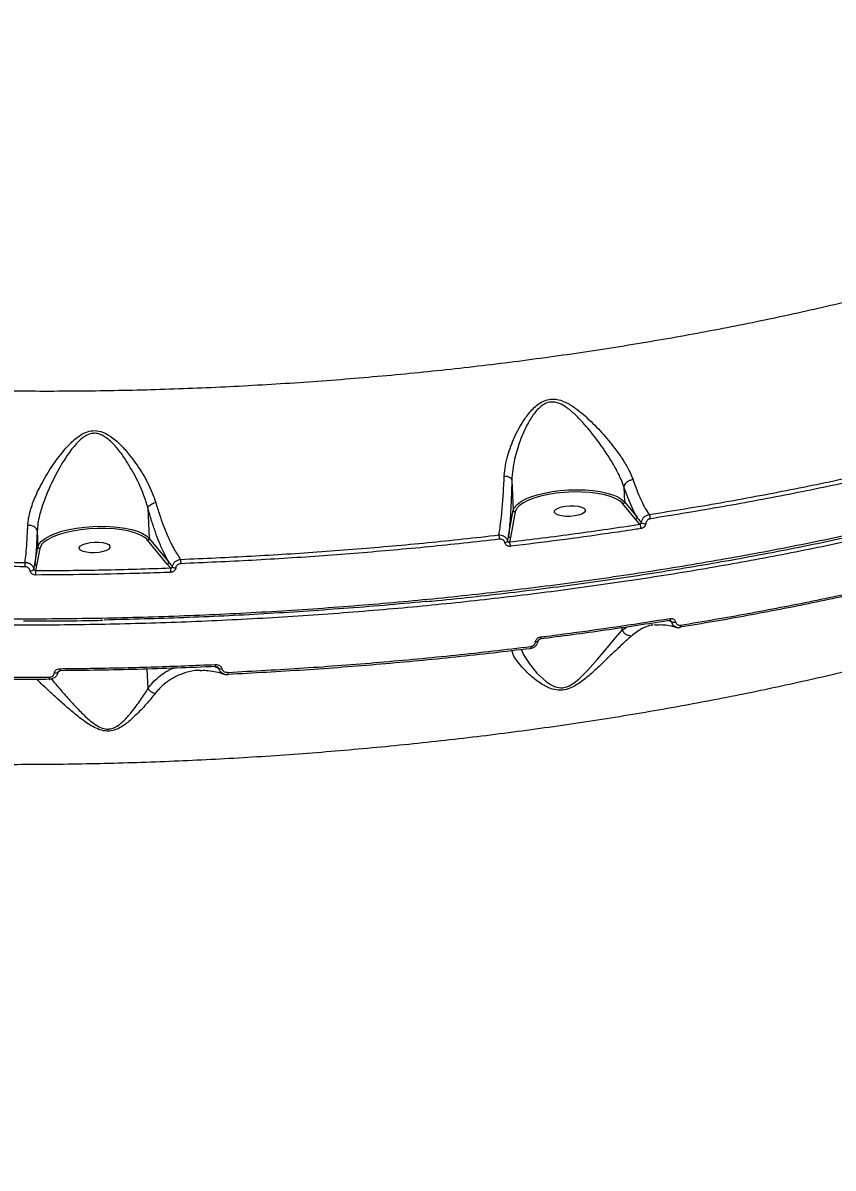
# Model space of a CAD drawing. Header units: millimetres. Extents: x -7245 to 6306, y -6696 to 5973.
# Drawn here: x 2476.9 to 2712.3, y -2099.7 to -1767.3 of the extents above; entities that cross this region are included whole.
import ezdxf

# ---------------------------------------------------------------- set-up
doc = ezdxf.new("R2010")
doc.units = ezdxf.units.MM
for name, color, linetype in [('DIKOM_ОБЪЕКТ', 7, 'Continuous'), ('DIKOM_РАЗМЕР_ЗОНА', 7, 'Continuous'), ('DIKOM_РАЗМЕР_ОБЪЕКТА', 7, 'Continuous')]:
    doc.layers.add(name, color=color, linetype=linetype)
doc.styles.add('style1', font='arial.ttf', dxfattribs={"width": 0.8})
doc.dimstyles.new('1-50', dxfattribs={"dimtxt": 300, "dimasz": 200, "dimexe": 100, "dimexo": 0, "dimgap": 100, "dimtad": 1, "dimtxsty": 'style1', "dimcen": 200, "dimclrd": 7, "dimclre": 7, "dimclrt": 7, "dimadec": 1, "dimazin": 2, "dimtfac": 1, "dimtmove": 0, "dimatfit": 2, "dimfxl": 0, "dimlwd": 25, "dimlwe": 18, "dimarcsym": 0})

# ---------------------------------------------------------------- blocks, each defined once
blk = doc.blocks.new('*D10')
at = {"layer": 'Defpoints', "color": 0, "transparency": 16777216}
for p in [(-4365.71, 2792.53), (4306.16, 475.6), (4306.16, -5965.27)]:
    blk.add_point(p, dxfattribs=at)
at = {"layer": 'DIKOM_РАЗМЕР_ОБЪЕКТА', "color": 7, "lineweight": 18, "transparency": 16777216}
for p, q in [((-4365.71, 2792.53), (-4365.71, -6065.27)), ((4306.16, 475.6), (4306.16, -6065.27))]:
    blk.add_line(p, q, dxfattribs=at)
at = {"layer": 'DIKOM_РАЗМЕР_ОБЪЕКТА', "color": 7, "lineweight": 25, "transparency": 16777216}
blk.add_line((-4165.71, -5965.27), (4106.16, -5965.27), dxfattribs=at)
at = {"layer": 'DIKOM_РАЗМЕР_ОБЪЕКТА', "color": 7, "transparency": 16777216}
for points in [[(-4165.71, -5931.93), (-4165.71, -5998.6), (-4365.71, -5965.27)], [(4106.16, -5931.93), (4106.16, -5998.6), (4306.16, -5965.27)]]:
    blk.add_solid(points, dxfattribs=at)
at = {"layer": 'DIKOM_РАЗМЕР_ОБЪЕКТА', "color": 7, "transparency": 16777216, "insert": (-85.78, -5712.1), "char_height": 300, "attachment_point": 5, "style": 'style1'}
blk.add_mtext('8650', dxfattribs=at)
blk = doc.blocks.new('*D12')
at = {"layer": 'Defpoints', "color": 0, "transparency": 16777216}
for p in [(-5865.71, 123.34), (6306.18, -91.92), (6306.18, -6596.14)]:
    blk.add_point(p, dxfattribs=at)
at = {"layer": 'DIKOM_РАЗМЕР_ЗОНА', "color": 7, "lineweight": 18, "transparency": 16777216}
for p, q in [((-5865.71, 123.34), (-5865.71, -6696.14)), ((6306.18, -91.92), (6306.18, -6696.14))]:
    blk.add_line(p, q, dxfattribs=at)
at = {"layer": 'DIKOM_РАЗМЕР_ЗОНА', "color": 7, "lineweight": 25, "transparency": 16777216}
blk.add_line((-5665.71, -6596.14), (6106.18, -6596.14), dxfattribs=at)
at = {"layer": 'DIKOM_РАЗМЕР_ЗОНА', "color": 7, "transparency": 16777216}
for points in [[(-5665.71, -6562.81), (-5665.71, -6629.48), (-5865.71, -6596.14)], [(6106.18, -6562.81), (6106.18, -6629.48), (6306.18, -6596.14)]]:
    blk.add_solid(points, dxfattribs=at)
at = {"layer": 'DIKOM_РАЗМЕР_ЗОНА', "color": 7, "transparency": 16777216, "insert": (-71.19, -6342.97), "char_height": 300, "attachment_point": 5, "style": 'style1'}
blk.add_mtext('12150', dxfattribs=at)

msp = doc.modelspace()

# ---------------------------------------------------------------- linework, layer by layer
at = {"layer": 'DIKOM_ОБЪЕКТ', "color": 7, "linetype": 'Continuous', "lineweight": 15}
for p, q in [((2618.935, -1899.995), (2619.347, -1908.748)), ((2651.45, -1901.91), (2651.658, -1906.331)), ((2513.171, -1908.043), (2513.588, -1916.904)), ((2651.198, -1906.865), (2650.943, -1906.591)), ((2654.851, -1911.333), (2651.198, -1906.865)), ((2651.658, -1906.331), (2655.311, -1910.799)), ((2617.989, -1916.213), (2619.347, -1908.748)), ((2619.868, -1909.209), (2618.51, -1916.672)), ((2656.107, -1912.822), (2654.851, -1911.333)), ((2481.044, -1914.691), (2481.265, -1919.379)), ((2513.129, -1917.438), (2512.88, -1917.17)), ((2518.82, -1924.399), (2513.129, -1917.438)), ((2513.588, -1916.904), (2519.279, -1923.865)), ((2480.357, -1924.37), (2481.265, -1919.379)), ((2481.785, -1919.84), (2480.878, -1924.83)), ((2480.076, -1925.858), (2480.357, -1924.37)), ((2480.878, -1924.83), (2480.583, -1926.275)), ((2519.754, -1925.51), (2518.82, -1924.399)), ((2651.019, -1943.534), (2650.987, -1942.854)), ((2651.019, -1943.534), (2652.239, -1942.664)), ((2660.696, -1941.996), (2660.378, -1942.03)), ((2667.805, -1942.764), (2667.79, -1942.765)), ((2513.248, -1960.453), (2512.984, -1954.843))]:
    msp.add_line(p, q, dxfattribs=at)
at = {"layer": 'DIKOM_ОБЪЕКТ', "color": 7, "linetype": 'Continuous', "lineweight": 15, "flags": 128}
for points in [[(2619.347, -1908.748), (2619.715, -1907.91), (2620.428, -1907.084), (2621.472, -1906.289), (2622.825, -1905.543), (2624.456, -1904.86), (2626.331, -1904.256), (2628.409, -1903.743), (2630.646, -1903.333), (2632.994, -1903.035), (2635.402, -1902.855), (2637.818, -1902.796), (2640.19, -1902.861), (2642.467, -1903.048), (2644.6, -1903.352), (2646.543, -1903.768), (2648.254, -1904.286), (2649.697, -1904.894), (2650.84, -1905.581), (2651.658, -1906.331)], [(2650.943, -1906.591), (2650.351, -1906.099), (2649.154, -1905.403), (2647.638, -1904.792), (2645.837, -1904.282), (2643.796, -1903.885), (2641.563, -1903.609), (2639.192, -1903.463), (2636.739, -1903.449), (2634.265, -1903.568), (2631.826, -1903.817), (2629.484, -1904.189), (2627.293, -1904.677), (2625.305, -1905.268), (2623.57, -1905.948), (2622.128, -1906.7), (2621.014, -1907.508), (2620.385, -1908.17)], [(2620.385, -1908.17), (2620.254, -1908.351), (2619.868, -1909.209)], [(2639.903, -1909.447), (2639.217, -1909.848), (2638.256, -1910.178), (2637.095, -1910.412), (2635.829, -1910.53), (2634.562, -1910.523), (2633.395, -1910.391), (2632.422, -1910.144), (2631.724, -1909.804), (2631.356, -1909.398), (2631.348, -1908.958), (2631.701, -1908.519), (2632.386, -1908.118), (2633.348, -1907.788), (2634.508, -1907.554), (2635.774, -1907.437), (2637.041, -1907.444), (2638.209, -1907.576), (2639.181, -1907.822), (2639.879, -1908.162), (2640.247, -1908.569), (2640.255, -1909.009), (2639.903, -1909.447)], [(2481.265, -1919.379), (2481.61, -1918.537), (2482.305, -1917.708), (2483.333, -1916.907), (2484.674, -1916.155), (2486.297, -1915.465), (2488.168, -1914.855), (2490.245, -1914.336), (2492.485, -1913.921), (2494.838, -1913.617), (2497.253, -1913.432), (2499.678, -1913.37), (2502.061, -1913.431), (2504.349, -1913.616), (2506.493, -1913.919), (2508.446, -1914.334), (2510.167, -1914.853), (2511.617, -1915.463), (2512.766, -1916.152), (2513.588, -1916.904)], [(2512.88, -1917.17), (2512.277, -1916.67), (2511.074, -1915.971), (2509.549, -1915.359), (2507.738, -1914.848), (2505.686, -1914.452), (2503.441, -1914.178), (2501.059, -1914.035), (2498.596, -1914.024), (2496.112, -1914.148), (2493.667, -1914.402), (2491.321, -1914.78), (2489.129, -1915.274), (2487.146, -1915.872), (2485.418, -1916.558), (2483.987, -1917.318), (2482.889, -1918.131), (2482.323, -1918.733)], [(2501.833, -1920.021), (2501.148, -1920.421), (2500.186, -1920.752), (2499.025, -1920.985), (2497.76, -1921.104), (2496.492, -1921.096), (2495.325, -1920.964), (2494.353, -1920.718), (2493.654, -1920.378), (2493.286, -1919.971), (2493.278, -1919.531), (2493.631, -1919.092), (2494.316, -1918.692), (2495.278, -1918.361), (2496.439, -1918.128), (2497.704, -1918.009), (2498.972, -1918.017), (2500.139, -1918.149), (2501.111, -1918.395), (2501.81, -1918.735), (2502.178, -1919.142), (2502.185, -1919.583), (2501.833, -1920.021)], [(2482.323, -1918.733), (2482.149, -1918.978), (2481.785, -1919.84)], [(2664.799, -1940.829), (2664.749, -1940.823), (2664.687, -1940.78)], [(2664.969, -1940.159), (2664.971, -1940.335), (2664.96, -1940.492), (2664.938, -1940.624), (2664.904, -1940.727), (2664.86, -1940.796), (2664.808, -1940.828), (2664.799, -1940.829)], [(2621.699, -1949.226), (2622.35, -1950.698), (2624.033, -1953.307), (2626.191, -1955.995), (2628.995, -1958.578), (2630.191, -1959.376), (2631.559, -1959.996), (2633.139, -1960.278), (2633.656, -1960.261), (2635.187, -1959.89), (2635.537, -1959.741), (2637.083, -1958.83), (2638.465, -1957.713), (2640.93, -1955.258), (2643.95, -1951.835), (2646.683, -1948.586), (2648.993, -1945.873), (2651.019, -1943.545), (2651.021, -1943.543), (2651.021, -1943.543)], [(2667.976, -1942.095), (2667.978, -1942.264), (2667.968, -1942.417), (2667.947, -1942.547), (2667.915, -1942.649), (2667.873, -1942.721), (2667.823, -1942.759), (2667.805, -1942.764)], [(2625.823, -1946.922), (2626.012, -1946.919), (2626.184, -1946.902), (2626.332, -1946.872), (2626.45, -1946.832), (2626.533, -1946.781), (2626.578, -1946.724), (2626.585, -1946.693)], [(2627.214, -1945.539), (2627.218, -1945.715), (2627.213, -1945.871), (2627.199, -1946.002), (2627.176, -1946.103), (2627.146, -1946.17), (2627.109, -1946.201), (2627.102, -1946.202)], [(2624.425, -1948.311), (2624.429, -1948.48), (2624.425, -1948.631), (2624.413, -1948.76), (2624.393, -1948.861), (2624.366, -1948.931), (2624.333, -1948.968), (2624.296, -1948.969), (2624.254, -1948.936)], [(2484.463, -1957.217), (2484.473, -1957.386), (2484.486, -1957.536), (2484.502, -1957.664), (2484.521, -1957.763), (2484.541, -1957.832), (2484.562, -1957.867), (2484.583, -1957.867), (2484.604, -1957.833)], [(2486.047, -1955.962), (2486.288, -1955.985), (2486.521, -1955.986), (2486.732, -1955.965), (2486.908, -1955.924), (2487.04, -1955.864), (2487.119, -1955.79), (2487.141, -1955.732)], [(2487.687, -1955.397), (2487.703, -1955.385), (2487.722, -1955.335)], [(2536.482, -1956.457), (2536.481, -1956.453), (2536.479, -1956.418)]]:
    msp.add_lwpolyline(points, dxfattribs=at)
at = {"layer": 'DIKOM_ОБЪЕКТ', "color": 7, "linetype": 'Continuous', "lineweight": 15}
for centre, radius, start, end in [((2651.129, -1906.34), 0.529, 277.53345, 1.01377), ((2654.782, -1910.808), 0.53, 277.57463, 1.00845), ((2656.784, -1911.235), 2.385, 0.19147, 31.1224), ((2654.127, -1914.055), 2.332, 359.71326, 31.90615), ((2657.662, -1910.545), 2.111, 237.98571, 274.07609), ((2513.059, -1916.913), 0.53, 277.57339, 0.95913), ((2611.865, -1917.216), 3.531, 0.85046, 21.43178), ((2616.833, -1917.149), 1.041, 275.88883, 326.98328), ((2618.487, -1916.173), 0.5, 184.66334, 272.56661), ((2615.259, -1919.24), 3.252, 0.38302, 23.15703), ((2481.765, -1919.338), 0.502, 184.68922, 272.33767), ((2482.585, -1924.781), 5.155, 169.95955, 183.9795), ((2480.856, -1924.329), 0.501, 184.71752, 272.45338), ((2518.75, -1923.874), 0.529, 277.51913, 1.02809), ((2549.122, -1922.903), 26.419, 180.21853, 182.93957), ((2478.977, -1924.879), 1.472, 270.20408, 318.31734), ((2485.607, -1927.177), 5.104, 169.8175, 184.24264), ((2538.997, -1925.741), 19.244, 179.31227, 183.1157), ((2521.283, -1923.984), 1.528, 231.37604, 269.66831), ((2665.854, -1939.313), 1.93, 255.21962, 289.19023), ((2488.577, -1954.919), 1.011, 170.00044, 208.23227), ((2553.629, -1952.772), 20.857, 182.09375, 183.89346), ((2534.268, -1952.892), 1.848, 256.8354, 282.36152), ((2502.683, -1957.621), 33.819, 1.9724, 3.08106)]:
    msp.add_arc(centre, radius, start, end, dxfattribs=at)
for points, knots in [([(2946.049, -1790.099), (2945.659, -1791.685), (2944.602, -1795.989), (2941.785, -1803.029), (2937.263, -1811.192), (2931.431, -1819.323), (2924.341, -1827.383), (2916.019, -1835.334), (2906.48, -1843.15), (2895.716, -1850.816), (2883.769, -1858.321), (2870.687, -1865.645), (2856.532, -1872.751), (2841.369, -1879.609), (2825.235, -1886.193), (2808.14, -1892.489), (2790.129, -1898.488), (2771.268, -1904.178), (2751.644, -1909.532), (2731.35, -1914.523), (2710.697, -1919.077), (2689.739, -1923.195), (2668.539, -1926.894), (2646.898, -1930.22), (2624.912, -1933.157), (2602.674, -1935.694), (2579.962, -1937.845), (2556.796, -1939.583), (2533.214, -1940.891), (2509.579, -1941.748), (2486, -1942.15), (2462.588, -1942.097), (2439.418, -1941.583), (2416.532, -1940.601), (2393.964, -1939.159), (2371.782, -1937.269), (2350.084, -1934.94), (2328.987, -1932.174), (2309.827, -1929.213), (2297.987, -1927.027), (2292.702, -1926.051)], [0, 0, 0, 0, 0.0156521, 0.0424895, 0.0694112, 0.0963764, 0.1233414, 0.1502634, 0.1771009, 0.2039383, 0.2308598, 0.2578252, 0.2847899, 0.3117121, 0.3385492, 0.3653866, 0.3923086, 0.4192738, 0.4462386, 0.4731606, 0.499998, 0.5258463, 0.5517701, 0.5777323, 0.6036945, 0.6296183, 0.6554665, 0.6823039, 0.7092259, 0.736191, 0.7631561, 0.790078, 0.8169155, 0.843753, 0.8706749, 0.8976399, 0.9246052, 0.9515272, 0.9783645, 1, 1, 1, 1]), ([(2252.526, -1843.833), (2257.032, -1845.213), (2266.05, -1847.975), (2280.37, -1851.781), (2295.222, -1855.329), (2310.84, -1858.631), (2327.205, -1861.67), (2344.307, -1864.425), (2361.874, -1866.85), (2380.456, -1869.008), (2400.082, -1870.846), (2420.749, -1872.322), (2441.773, -1873.375), (2463.055, -1874.006), (2484.496, -1874.207), (2506.005, -1873.979), (2527.548, -1873.312), (2549.088, -1872.22), (2570.581, -1870.71), (2591.927, -1868.788), (2613.026, -1866.466), (2633.792, -1863.747), (2654.185, -1860.631), (2674.179, -1857.132), (2693.73, -1853.261), (2712.749, -1849.039), (2731.146, -1844.484), (2749.186, -1839.516), (2766.774, -1834.125), (2783.827, -1828.31), (2799.99, -1822.186), (2815.167, -1815.763), (2829.412, -1809.086), (2837.987, -1804.437), (2842.273, -1802.114)], [0, 0, 0, 0, 0.0277667, 0.0555663, 0.0833659, 0.1111324, 0.1400376, 0.1689801, 0.1979227, 0.2268278, 0.2586375, 0.2905482, 0.3225101, 0.3544718, 0.3863819, 0.4181914, 0.4498955, 0.4817002, 0.5135556, 0.5454111, 0.5772153, 0.6089193, 0.6405477, 0.672276, 0.7040555, 0.7358348, 0.7675629, 0.7991911, 0.8325943, 0.8660265, 0.8994296, 0.9329434, 0.9664866, 1, 1, 1, 1]), ([(2187.884, -1893.634), (2190.605, -1894.787), (2197.936, -1897.893), (2210.73, -1902.696), (2226.46, -1907.944), (2243.288, -1912.889), (2261.183, -1917.504), (2280.113, -1921.765), (2299.659, -1925.579), (2319.739, -1928.94), (2340.263, -1931.86), (2361.565, -1934.383), (2383.603, -1936.484), (2406.317, -1938.146), (2429.206, -1939.332), (2452.189, -1940.048), (2475.181, -1940.312), (2498.558, -1940.13), (2522.254, -1939.48), (2546.191, -1938.355), (2569.843, -1936.779), (2593.136, -1934.769), (2616.005, -1932.349), (2638.821, -1929.48), (2661.503, -1926.152), (2683.965, -1922.367), (2705.714, -1918.209), (2726.691, -1913.697), (2746.858, -1908.866), (2766.541, -1903.634), (2785.652, -1898.005), (2804.106, -1891.987), (2820.762, -1885.978), (2835.721, -1880.05), (2849.112, -1874.26), (2861.799, -1868.263), (2873.737, -1862.075), (2884.802, -1855.76), (2894.94, -1849.354), (2903.251, -1843.555), (2907.978, -1839.85), (2909.902, -1838.341)], [0, 0, 0, 0, 0.0156521, 0.0421679, 0.0687046, 0.0952203, 0.1225064, 0.1498146, 0.1771008, 0.2036167, 0.230153, 0.2566689, 0.283955, 0.3112633, 0.3385494, 0.3650651, 0.3916015, 0.4181173, 0.4454034, 0.4727117, 0.4999978, 0.5265136, 0.5530499, 0.5795657, 0.6068518, 0.6341602, 0.6614461, 0.6879621, 0.7144983, 0.7410143, 0.7683, 0.7956083, 0.8228942, 0.8459725, 0.8690777, 0.8921829, 0.9155068, 0.9388307, 0.961564, 0.984349, 1, 1, 1, 1]), ([(2594.155, -1935.247), (2595.179, -1935.151), (2599.994, -1934.701), (2608.535, -1933.793), (2619.759, -1932.52), (2630.885, -1931.14), (2641.922, -1929.66), (2652.873, -1928.079), (2663.74, -1926.397), (2674.527, -1924.612), (2685.236, -1922.724), (2695.872, -1920.733), (2706.419, -1918.641), (2716.843, -1916.455), (2727.098, -1914.183), (2737.161, -1911.831), (2747.03, -1909.4), (2756.708, -1906.889), (2766.201, -1904.298), (2775.511, -1901.624), (2784.642, -1898.869), (2793.594, -1896.031), (2802.371, -1893.109), (2810.976, -1890.102), (2819.403, -1887.012), (2827.629, -1883.846), (2835.619, -1880.618), (2843.346, -1877.338), (2850.806, -1874.009), (2858, -1870.628), (2864.935, -1867.197), (2871.611, -1863.712), (2878.032, -1860.173), (2884.198, -1856.58), (2890.11, -1852.93), (2895.774, -1849.223), (2901.175, -1845.456), (2905.8, -1842.053), (2908.499, -1839.889), (2909.591, -1839.014)], [0, 0, 0, 0, 0.0075142, 0.0353242, 0.0630417, 0.0906978, 0.1183243, 0.1459526, 0.1736074, 0.2013167, 0.229112, 0.2570252, 0.2850873, 0.313183, 0.3411677, 0.3690184, 0.3967675, 0.4244473, 0.4520877, 0.4797216, 0.5073755, 0.5350754, 0.5628529, 0.5907399, 0.6187667, 0.6468864, 0.6749401, 0.7028472, 0.7306436, 0.758362, 0.7860342, 0.8136916, 0.8413625, 0.8690726, 0.896851, 0.9247301, 0.95274, 0.9808814, 1, 1, 1, 1]), ([(2899.563, -1863.894), (2897.888, -1866.207), (2894.428, -1870.982), (2887.726, -1878.147), (2879.855, -1885.377), (2870.861, -1892.494), (2860.817, -1899.467), (2849.735, -1906.27), (2837.618, -1912.892), (2824.503, -1919.323), (2810.442, -1925.545), (2795.503, -1931.534), (2779.751, -1937.256), (2763.228, -1942.697), (2745.944, -1947.84), (2727.941, -1952.683), (2709.288, -1957.213), (2690.072, -1961.412), (2670.38, -1965.259), (2650.261, -1968.741), (2629.738, -1971.845), (2608.853, -1974.574), (2587.685, -1976.922), (2566.332, -1978.879), (2544.893, -1980.438), (2523.417, -1981.591), (2501.94, -1982.327), (2480.496, -1982.655), (2459.168, -1982.578), (2438.057, -1982.095), (2417.255, -1981.214), (2398.357, -1980.02), (2381.287, -1978.638), (2371.137, -1977.6), (2366.061, -1977.081)], [0, 0, 0, 0, 0.0297809, 0.0614953, 0.0932601, 0.125025, 0.1567393, 0.1883539, 0.2199697, 0.2516849, 0.2834508, 0.3152169, 0.3469317, 0.3785478, 0.4101857, 0.4419229, 0.473711, 0.5054992, 0.5372368, 0.5688749, 0.6005642, 0.6323527, 0.6641919, 0.6960313, 0.7278204, 0.7595099, 0.7912774, 0.8231441, 0.8550616, 0.8869795, 0.9188467, 0.9506148, 0.9753074, 1, 1, 1, 1]), ([(2616.727, -1898.741), (2616.821, -1897.765), (2617.008, -1895.811), (2617.92, -1892.054), (2619.562, -1887.518), (2621.996, -1883.059), (2624.299, -1880.021), (2626.093, -1878.301), (2627.731, -1877.166), (2629.635, -1876.462), (2631.664, -1876.432), (2633.531, -1876.922), (2635.737, -1877.96), (2638.21, -1879.638), (2641.5, -1882.479), (2645.15, -1886.18), (2648.549, -1890.288), (2651.155, -1893.964), (2653.004, -1897.053), (2653.779, -1898.985), (2654.144, -1899.896)], [0, 0, 0, 0, 0.0519313, 0.1038911, 0.1951562, 0.286407, 0.3437072, 0.3731355, 0.4024723, 0.4366846, 0.4671148, 0.4969794, 0.5269702, 0.5808931, 0.6349533, 0.7265893, 0.8181315, 0.8810548, 0.9438932, 1, 1, 1, 1]), ([(2651.45, -1901.904), (2651.45, -1901.903), (2651.136, -1900.96), (2650.363, -1899.021), (2648.707, -1895.849), (2646.363, -1892.056), (2643.355, -1887.778), (2640.14, -1883.884), (2637.257, -1880.85), (2634.988, -1878.95), (2633.029, -1877.817), (2631.395, -1877.315), (2629.749, -1877.291), (2628.084, -1878.001), (2626.694, -1879.147), (2625.164, -1880.908), (2623.213, -1884.027), (2621.188, -1888.576), (2619.843, -1893.18), (2619.143, -1896.994), (2618.959, -1898.97), (2618.933, -1899.971), (2618.933, -1899.974)], [0, 0, 0, 0, 0.0000285, 0.0563859, 0.1204471, 0.184589, 0.2781864, 0.371861, 0.425819, 0.4796186, 0.5152242, 0.5361968, 0.5637525, 0.5949145, 0.622908, 0.6510282, 0.7079395, 0.8009107, 0.8939161, 0.9468905, 0.9998397, 1, 1, 1, 1]), ([(2478.312, -1913.119), (2478.375, -1912.421), (2478.499, -1911.023), (2479.171, -1908.265), (2480.411, -1904.852), (2482.588, -1900.417), (2485.483, -1895.598), (2488.823, -1891.216), (2492.022, -1887.973), (2494.717, -1886.169), (2497.284, -1885.501), (2499.816, -1885.833), (2502.557, -1887.314), (2505.288, -1889.674), (2508.346, -1893.186), (2511.434, -1897.563), (2513.998, -1902.287), (2515.03, -1905.247), (2515.455, -1906.468)], [0, 0, 0, 0, 0.0404265, 0.0808812, 0.1509562, 0.2211448, 0.313919, 0.4066867, 0.468095, 0.5184381, 0.5509372, 0.5857377, 0.630829, 0.6892149, 0.7478271, 0.8412587, 0.9345752, 1, 1, 1, 1]), ([(2513.171, -1908.035), (2513.171, -1908.034), (2512.81, -1906.77), (2511.876, -1903.763), (2509.659, -1898.892), (2506.97, -1894.369), (2504.325, -1890.702), (2501.975, -1888.241), (2499.714, -1886.731), (2498.139, -1886.393), (2496.838, -1886.428), (2495.572, -1886.827), (2494.188, -1887.733), (2492.457, -1889.281), (2490.044, -1892.27), (2487.197, -1896.796), (2484.734, -1901.749), (2482.865, -1906.275), (2481.796, -1909.78), (2481.213, -1912.517), (2481.095, -1914.072), (2481.044, -1914.684), (2481.044, -1914.685)], [0, 0, 0, 0, 0.0000587, 0.0666584, 0.1619642, 0.2573689, 0.3157909, 0.3739604, 0.4164912, 0.4408576, 0.4480575, 0.4776122, 0.5016302, 0.5257353, 0.5866686, 0.6811177, 0.7755756, 0.8471697, 0.918661, 0.9593238, 0.9999683, 1, 1, 1, 1]), ([(2658.825, -1910.002), (2665.761, -1908.88), (2679.634, -1906.636), (2699.987, -1902.797), (2719.999, -1898.645), (2732.914, -1895.577), (2739.371, -1894.043)], [0, 0, 0, 0, 0.2485962, 0.4971909, 0.7485966, 1, 1, 1, 1]), ([(2739.899, -1895.231), (2733.5, -1896.752), (2720.702, -1899.793), (2700.728, -1903.945), (2680.259, -1907.813), (2666.198, -1910.089), (2659.168, -1911.227)], [0, 0, 0, 0, 0.2485961, 0.4971896, 0.7485952, 1, 1, 1, 1]), ([(2615.152, -1915.926), (2615.24, -1915.446), (2615.449, -1914.308), (2615.755, -1912.057), (2616.104, -1908.771), (2616.45, -1904.443), (2616.634, -1900.658), (2616.727, -1898.741)], [0, 0, 0, 0, 0.13018, 0.3081553, 0.4882748, 0.7408563, 1, 1, 1, 1]), ([(2616.727, -1898.741), (2616.757, -1898.744), (2617.054, -1898.77), (2617.617, -1898.879), (2618.288, -1899.158), (2618.78, -1899.537), (2618.882, -1899.828), (2618.933, -1899.974)], [0, 0, 0, 0, 0.0262305, 0.2631022, 0.5087096, 0.7543506, 1, 1, 1, 1]), ([(2618.935, -1899.995), (2618.875, -1901.972), (2618.754, -1905.979), (2618.501, -1910.449), (2618.242, -1913.854), (2618.074, -1915.424), (2617.989, -1916.213)], [0, 0, 0, 0, 0.300147, 0.6082163, 0.8030854, 1, 1, 1, 1]), ([(2618.933, -1899.974), (2618.933, -1899.976), (2618.934, -1899.981), (2618.935, -1899.99), (2618.935, -1899.995)], [0, 0, 0, 0, 0.4101883, 1, 1, 1, 1]), ([(2654.144, -1899.896), (2654.1, -1899.902), (2653.902, -1899.928), (2653.429, -1900.032), (2652.75, -1900.307), (2652.088, -1900.771), (2651.606, -1901.329), (2651.502, -1901.712), (2651.45, -1901.904)], [0, 0, 0, 0, 0.0350259, 0.1552303, 0.3664564, 0.5776123, 0.7888447, 1, 1, 1, 1]), ([(2654.144, -1899.896), (2654.229, -1900.143), (2654.661, -1901.404), (2655.464, -1903.538), (2656.565, -1906.073), (2657.693, -1908.289), (2658.446, -1909.429), (2658.825, -1910.002)], [0, 0, 0, 0, 0.056402, 0.2882816, 0.5227788, 0.7600045, 1, 1, 1, 1]), ([(2651.45, -1901.91), (2651.45, -1901.908), (2651.45, -1901.906), (2651.45, -1901.904), (2651.45, -1901.904)], [0, 0, 0, 0, 0.6728345, 1, 1, 1, 1]), ([(2655.311, -1910.799), (2654.891, -1910.027), (2654.075, -1908.531), (2652.872, -1905.775), (2652.009, -1903.519), (2651.54, -1902.17), (2651.45, -1901.91)], [0, 0, 0, 0, 0.3208076, 0.6223629, 0.927236, 1, 1, 1, 1]), ([(2513.171, -1908.035), (2513.235, -1907.882), (2513.364, -1907.577), (2513.879, -1907.124), (2514.548, -1906.75), (2515.109, -1906.552), (2515.407, -1906.479), (2515.455, -1906.468)], [0, 0, 0, 0, 0.2439916, 0.4880338, 0.7319756, 0.957089, 1, 1, 1, 1]), ([(2513.171, -1908.043), (2513.171, -1908.041), (2513.171, -1908.038), (2513.171, -1908.036), (2513.171, -1908.035), (2513.171, -1908.035)], [0, 0, 0, 0, 0.5084965, 0.9290906, 1, 1, 1, 1]), ([(2519.279, -1923.865), (2518.812, -1923.014), (2517.872, -1921.301), (2516.561, -1918.279), (2515.358, -1915.093), (2514.245, -1911.78), (2513.536, -1909.313), (2513.171, -1908.043)], [0, 0, 0, 0, 0.2198945, 0.4427733, 0.6236655, 0.8062547, 1, 1, 1, 1]), ([(2515.455, -1906.468), (2515.821, -1907.665), (2516.529, -1909.979), (2517.645, -1913.098), (2519.02, -1916.517), (2520.72, -1920.092), (2522.037, -1922.025), (2522.703, -1923.004)], [0, 0, 0, 0, 0.1647954, 0.318444, 0.4735166, 0.7333113, 1, 1, 1, 1]), ([(2619.347, -1908.748), (2619.355, -1908.801), (2619.371, -1908.906), (2619.464, -1909.045), (2619.595, -1909.149), (2619.727, -1909.197), (2619.819, -1909.208), (2619.856, -1909.209), (2619.868, -1909.209)], [0, 0, 0, 0, 0.2142828, 0.4290649, 0.6437935, 0.8584041, 0.9550536, 1, 1, 1, 1]), ([(2655.311, -1910.799), (2655.4, -1910.913), (2655.805, -1911.438), (2656.219, -1911.941), (2656.543, -1912.335)], [0, 0, 0, 0, 0.2185967, 1, 1, 1, 1]), ([(2656.543, -1912.335), (2656.55, -1912.281), (2656.593, -1911.962), (2656.802, -1911.38), (2657.321, -1910.707), (2658.021, -1910.198), (2658.557, -1910.068), (2658.825, -1910.002)], [0, 0, 0, 0, 0.0485167, 0.2867354, 0.5246698, 0.7622582, 1, 1, 1, 1]), ([(2659.168, -1911.227), (2659.008, -1911.268), (2658.688, -1911.349), (2658.271, -1911.661), (2657.964, -1912.071), (2657.84, -1912.424), (2657.816, -1912.618), (2657.812, -1912.651)], [0, 0, 0, 0, 0.2378529, 0.4755648, 0.7135423, 0.9515724, 1, 1, 1, 1]), ([(2477.509, -1923.883), (2477.609, -1923.089), (2477.81, -1921.487), (2478.063, -1918.219), (2478.223, -1915.31), (2478.297, -1913.501), (2478.312, -1913.119)], [0, 0, 0, 0, 0.2991461, 0.6039686, 0.9163367, 1, 1, 1, 1]), ([(2481.044, -1914.685), (2480.996, -1914.504), (2480.9, -1914.141), (2480.417, -1913.666), (2479.743, -1913.31), (2479.048, -1913.145), (2478.562, -1913.113), (2478.359, -1913.118), (2478.312, -1913.119)], [0, 0, 0, 0, 0.2113969, 0.4229208, 0.634406, 0.8458966, 0.9647854, 1, 1, 1, 1]), ([(2481.044, -1914.691), (2480.951, -1916.547), (2480.811, -1919.338), (2480.566, -1922.404), (2480.427, -1923.713), (2480.357, -1924.37)], [0, 0, 0, 0, 0.4971524, 0.7475308, 1, 1, 1, 1]), ([(2481.044, -1914.685), (2481.044, -1914.686), (2481.044, -1914.688), (2481.044, -1914.69), (2481.044, -1914.691)], [0, 0, 0, 0, 0.6640628, 1, 1, 1, 1]), ([(2618.249, -1917.961), (2624.612, -1917.18), (2637.353, -1915.615), (2649.851, -1913.754), (2656.107, -1912.822)], [0, 0, 0, 0, 0.4994521, 1, 1, 1, 1]), ([(2656.459, -1914.066), (2655.825, -1914.163), (2652.656, -1914.647), (2644.799, -1915.807), (2632.81, -1917.47), (2623.279, -1918.635), (2618.511, -1919.218)], [0, 0, 0, 0, 0.0507708, 0.253855, 0.6266976, 1, 1, 1, 1]), ([(2656.107, -1912.822), (2656.159, -1912.807), (2656.263, -1912.778), (2656.397, -1912.67), (2656.496, -1912.53), (2656.535, -1912.411), (2656.542, -1912.346), (2656.543, -1912.335)], [0, 0, 0, 0, 0.2384925, 0.4768278, 0.7147212, 0.9524225, 1, 1, 1, 1]), ([(2657.812, -1912.651), (2657.808, -1912.683), (2657.784, -1912.875), (2657.662, -1913.227), (2657.356, -1913.636), (2656.939, -1913.945), (2656.619, -1914.026), (2656.459, -1914.066)], [0, 0, 0, 0, 0.0478928, 0.2855893, 0.523691, 0.761792, 1, 1, 1, 1]), ([(2522.703, -1923.004), (2529.543, -1922.709), (2543.221, -1922.121), (2563.768, -1920.798), (2584.289, -1919.146), (2601.436, -1917.478), (2611.674, -1916.32), (2615.152, -1915.926)], [0, 0, 0, 0, 0.2203105, 0.4406219, 0.6630847, 0.8855463, 1, 1, 1, 1]), ([(2615.395, -1917.164), (2611.91, -1917.558), (2601.714, -1918.712), (2584.661, -1920.373), (2564.163, -1922.029), (2543.502, -1923.364), (2529.66, -1923.96), (2522.738, -1924.258)], [0, 0, 0, 0, 0.1144547, 0.3347654, 0.5550758, 0.777537, 1, 1, 1, 1]), ([(2615.152, -1915.926), (2615.243, -1915.922), (2615.612, -1915.908), (2616.247, -1916.032), (2616.943, -1916.418), (2617.477, -1916.993), (2617.629, -1917.475), (2617.706, -1917.716)], [0, 0, 0, 0, 0.0781132, 0.3140118, 0.543232, 0.7711113, 1, 1, 1, 1]), ([(2616.94, -1918.184), (2616.894, -1918.039), (2616.802, -1917.749), (2616.478, -1917.414), (2616.056, -1917.198), (2615.674, -1917.141), (2615.451, -1917.159), (2615.395, -1917.164)], [0, 0, 0, 0, 0.2263887, 0.4527941, 0.6823764, 0.9207899, 1, 1, 1, 1]), ([(2618.511, -1919.218), (2618.454, -1919.223), (2618.227, -1919.243), (2617.836, -1919.184), (2617.408, -1918.964), (2617.08, -1918.624), (2616.986, -1918.331), (2616.94, -1918.184)], [0, 0, 0, 0, 0.0795549, 0.3194886, 0.549863, 0.7749554, 1, 1, 1, 1]), ([(2617.706, -1917.716), (2617.712, -1917.686), (2617.808, -1917.195), (2617.901, -1916.689), (2617.989, -1916.213)], [0, 0, 0, 0, 0.0607429, 1, 1, 1, 1]), ([(2617.706, -1917.716), (2617.719, -1917.758), (2617.734, -1917.806), (2617.79, -1917.883), (2617.872, -1917.952), (2618.02, -1917.995), (2618.151, -1917.988), (2618.229, -1917.967), (2618.249, -1917.961)], [0, 0, 0, 0, 0.1728877, 0.199255, 0.4132909, 0.6506879, 0.9119321, 1, 1, 1, 1]), ([(2618.51, -1916.672), (2618.456, -1916.947), (2618.372, -1917.377), (2618.281, -1917.806), (2618.249, -1917.961)], [0, 0, 0, 0, 0.6388942, 1, 1, 1, 1]), ([(2391.235, -1920.694), (2398.222, -1921.188), (2412.195, -1922.174), (2433.654, -1923.15), (2455.418, -1923.779), (2470.145, -1923.848), (2477.509, -1923.883)], [0, 0, 0, 0, 0.2485964, 0.497194, 0.7485971, 1, 1, 1, 1]), ([(2477.443, -1925.139), (2470.145, -1925.105), (2455.549, -1925.037), (2433.815, -1924.417), (2412.222, -1923.443), (2398.059, -1922.444), (2390.978, -1921.944)], [0, 0, 0, 0, 0.2485963, 0.4971938, 0.7485965, 1, 1, 1, 1]), ([(2477.509, -1923.883), (2477.572, -1923.883), (2477.915, -1923.888), (2478.54, -1924.029), (2479.27, -1924.462), (2479.836, -1925.091), (2479.996, -1925.602), (2480.076, -1925.858)], [0, 0, 0, 0, 0.0531888, 0.2899912, 0.5268275, 0.7632711, 1, 1, 1, 1]), ([(2519.279, -1923.865), (2519.368, -1923.979), (2519.713, -1924.425), (2520.066, -1924.857), (2520.329, -1925.178)], [0, 0, 0, 0, 0.2563617, 1, 1, 1, 1]), ([(2520.329, -1925.178), (2520.333, -1925.141), (2520.369, -1924.848), (2520.563, -1924.296), (2521.094, -1923.64), (2521.838, -1923.155), (2522.416, -1923.054), (2522.703, -1923.004)], [0, 0, 0, 0, 0.0333767, 0.2665299, 0.5082745, 0.7552961, 1, 1, 1, 1]), ([(2522.738, -1924.258), (2522.56, -1924.281), (2522.204, -1924.327), (2521.744, -1924.599), (2521.416, -1924.983), (2521.298, -1925.313), (2521.277, -1925.49), (2521.274, -1925.512)], [0, 0, 0, 0, 0.2478518, 0.4958826, 0.736464, 0.9670536, 1, 1, 1, 1]), ([(2667.976, -1942.095), (2671.324, -1941.538), (2681.116, -1939.909), (2697.087, -1936.976), (2715.766, -1933.18), (2734.083, -1929.092), (2745.902, -1926.118), (2751.812, -1924.631)], [0, 0, 0, 0, 0.1144541, 0.3347643, 0.5550771, 0.7775397, 1, 1, 1, 1]), ([(2478.982, -1926.351), (2478.934, -1926.196), (2478.839, -1925.885), (2478.5, -1925.5), (2478.061, -1925.234), (2477.686, -1925.144), (2477.48, -1925.14), (2477.443, -1925.139)], [0, 0, 0, 0, 0.2364841, 0.4728918, 0.7098227, 0.9468042, 1, 1, 1, 1]), ([(2480.517, -1927.555), (2480.478, -1927.554), (2480.273, -1927.55), (2479.898, -1927.461), (2479.462, -1927.197), (2479.125, -1926.815), (2479.03, -1926.506), (2478.982, -1926.351)], [0, 0, 0, 0, 0.0545676, 0.2913454, 0.5278357, 0.7639044, 1, 1, 1, 1]), ([(2480.076, -1925.858), (2480.092, -1925.91), (2480.124, -1926.015), (2480.235, -1926.146), (2480.379, -1926.238), (2480.503, -1926.271), (2480.571, -1926.274), (2480.583, -1926.275)], [0, 0, 0, 0, 0.2355394, 0.4717414, 0.7081057, 0.9453354, 1, 1, 1, 1]), ([(2519.781, -1926.787), (2519.115, -1926.81), (2515.785, -1926.927), (2507.568, -1927.179), (2495.13, -1927.456), (2485.39, -1927.522), (2480.517, -1927.555)], [0, 0, 0, 0, 0.0507681, 0.2538464, 0.6266937, 1, 1, 1, 1]), ([(2480.583, -1926.275), (2487.09, -1926.227), (2500.117, -1926.132), (2513.203, -1925.717), (2519.754, -1925.51)], [0, 0, 0, 0, 0.4994499, 1, 1, 1, 1]), ([(2519.754, -1925.51), (2519.823, -1925.514), (2519.958, -1925.521), (2520.137, -1925.46), (2520.261, -1925.359), (2520.312, -1925.26), (2520.325, -1925.202), (2520.328, -1925.185), (2520.329, -1925.178)], [0, 0, 0, 0, 0.2726262, 0.5327676, 0.7669118, 0.9322343, 0.9745857, 1, 1, 1, 1]), ([(2521.274, -1925.512), (2521.271, -1925.533), (2521.25, -1925.712), (2521.13, -1926.049), (2520.794, -1926.441), (2520.324, -1926.718), (2519.962, -1926.764), (2519.781, -1926.787)], [0, 0, 0, 0, 0.0300561, 0.2617708, 0.5040033, 0.7520756, 1, 1, 1, 1]), ([(2751.351, -1925.304), (2745.513, -1926.773), (2733.836, -1929.713), (2715.626, -1933.784), (2696.936, -1937.588), (2680.88, -1940.54), (2671.047, -1942.176), (2667.706, -1942.732)], [0, 0, 0, 0, 0.2203108, 0.4406207, 0.6630838, 0.8855455, 1, 1, 1, 1]), ([(2594.094, -1935.191), (2593.946, -1935.207), (2585.982, -1936.056), (2570.216, -1937.315), (2546.87, -1938.911), (2523.655, -1940.036), (2508.204, -1940.42), (2500.481, -1940.611)], [0, 0, 0, 0, 0.0048072, 0.2589374, 0.5058941, 0.7530422, 1, 1, 1, 1]), ([(2477.015, -1940.893), (2478.88, -1940.896), (2484.526, -1940.907), (2492.231, -1940.837), (2498.075, -1940.721), (2500.117, -1940.681)], [0, 0, 0, 0, 0.2430753, 0.7355432, 1, 1, 1, 1]), ([(2664.687, -1940.78), (2658.481, -1941.747), (2646.056, -1943.683), (2633.372, -1945.325), (2627.023, -1946.148)], [0, 0, 0, 0, 0.4994498, 1, 1, 1, 1]), ([(2627.214, -1945.539), (2627.861, -1945.457), (2631.096, -1945.051), (2639.056, -1944.011), (2651.036, -1942.338), (2660.323, -1940.886), (2664.969, -1940.159)], [0, 0, 0, 0, 0.0507661, 0.2538453, 0.6266947, 1, 1, 1, 1]), ([(2665.361, -1941.179), (2665.312, -1941.159), (2665.015, -1941.033), (2664.72, -1940.913), (2664.473, -1940.812)], [0, 0, 0, 0, 0.1647941, 1, 1, 1, 1]), ([(2664.799, -1940.836), (2664.836, -1940.83), (2664.937, -1940.813), (2665.02, -1940.834), (2665.045, -1940.851), (2665.047, -1940.853)], [0, 0, 0, 0, 0.3542691, 0.9462304, 1, 1, 1, 1]), ([(2664.969, -1940.159), (2665.026, -1940.152), (2665.248, -1940.124), (2665.628, -1940.17), (2666.041, -1940.375), (2666.356, -1940.703), (2666.444, -1940.992), (2666.488, -1941.136)], [0, 0, 0, 0, 0.0825929, 0.3216364, 0.5513544, 0.7757253, 1, 1, 1, 1]), ([(2665.361, -1941.179), (2665.346, -1941.135), (2665.328, -1941.084), (2665.261, -1940.992), (2665.181, -1940.914), (2665.085, -1940.874), (2665.045, -1940.857)], [0, 0, 0, 0, 0.3061742, 0.3528056, 0.7310215, 1, 1, 1, 1]), ([(2666.6, -1942.642), (2666.423, -1942.568), (2666.032, -1942.403), (2665.579, -1941.888), (2665.434, -1941.416), (2665.361, -1941.179)], [0, 0, 0, 0, 0.2908024, 0.6446707, 1, 1, 1, 1]), ([(2666.488, -1941.136), (2666.531, -1941.279), (2666.618, -1941.565), (2666.928, -1941.888), (2667.333, -1942.086), (2667.703, -1942.13), (2667.92, -1942.102), (2667.976, -1942.095)], [0, 0, 0, 0, 0.2257141, 0.4513954, 0.6802107, 0.9176051, 1, 1, 1, 1]), ([(2651.021, -1943.543), (2651.02, -1943.542), (2651.019, -1943.539), (2651.019, -1943.535), (2651.019, -1943.534)], [0, 0, 0, 0, 0.4032285, 1, 1, 1, 1]), ([(2653.652, -1945.255), (2653.609, -1945.257), (2653.339, -1945.271), (2652.796, -1945.189), (2652.073, -1944.841), (2651.424, -1944.275), (2651.155, -1943.787), (2651.021, -1943.543)], [0, 0, 0, 0, 0.0428784, 0.2680165, 0.512035, 0.7560233, 1, 1, 1, 1]), ([(2660.03, -1942.066), (2659.95, -1942.074), (2658.736, -1942.193), (2656.519, -1943.086), (2654.615, -1944.527), (2653.652, -1945.255)], [0, 0, 0, 0, 0.0334433, 0.5114267, 1, 1, 1, 1]), ([(2660.682, -1942.114), (2660.888, -1942.075), (2661.695, -1941.922), (2663.189, -1941.974), (2664.971, -1942.205), (2666.151, -1942.594), (2666.644, -1942.756)], [0, 0, 0, 0, 0.1131572, 0.4438202, 0.7672905, 1, 1, 1, 1]), ([(2666.604, -1942.626), (2666.71, -1942.672), (2667.064, -1942.826), (2667.504, -1942.855), (2667.785, -1942.762), (2667.802, -1942.756)], [0, 0, 0, 0, 0.2840151, 0.9562713, 1, 1, 1, 1]), ([(2653.652, -1945.255), (2652.91, -1945.924), (2651.426, -1947.263), (2648.65, -1949.879), (2645.582, -1952.861), (2642.416, -1955.831), (2639.719, -1958.115), (2637.591, -1959.567), (2635.73, -1960.525), (2633.482, -1961.111), (2631.344, -1960.901), (2629.596, -1960.291), (2627.41, -1959.161), (2624.895, -1957.317), (2622.373, -1954.867), (2620.419, -1952.602), (2619.259, -1950.775), (2619.098, -1949.886), (2619.034, -1949.528)], [0, 0, 0, 0, 0.0776771, 0.15547, 0.240064, 0.3246308, 0.387413, 0.4198307, 0.4520997, 0.4893101, 0.5324061, 0.5638744, 0.5954261, 0.6809547, 0.7667017, 0.8540907, 0.9413489, 1, 1, 1, 1]), ([(2626.548, -1946.594), (2626.54, -1946.655), (2626.501, -1946.984), (2626.291, -1947.575), (2625.772, -1948.248), (2625.067, -1948.751), (2624.525, -1948.874), (2624.254, -1948.936)], [0, 0, 0, 0, 0.0542907, 0.2910894, 0.5276447, 0.7637417, 1, 1, 1, 1]), ([(2624.425, -1948.311), (2624.59, -1948.275), (2624.918, -1948.203), (2625.346, -1947.905), (2625.664, -1947.506), (2625.793, -1947.155), (2625.818, -1946.959), (2625.823, -1946.922)], [0, 0, 0, 0, 0.2363204, 0.4725934, 0.7090056, 0.9457591, 1, 1, 1, 1]), ([(2625.823, -1946.922), (2625.828, -1946.886), (2625.853, -1946.691), (2625.981, -1946.342), (2626.297, -1945.944), (2626.723, -1945.647), (2627.051, -1945.575), (2627.214, -1945.539)], [0, 0, 0, 0, 0.0535425, 0.2897499, 0.5263013, 0.7630945, 1, 1, 1, 1]), ([(2626.59, -1946.693), (2626.593, -1946.662), (2626.6, -1946.595), (2626.664, -1946.469), (2626.77, -1946.347), (2626.907, -1946.256), (2627.027, -1946.21), (2627.086, -1946.207), (2627.102, -1946.206)], [0, 0, 0, 0, 0.166146, 0.3656578, 0.5498172, 0.7457262, 0.9347838, 1, 1, 1, 1]), ([(2536.453, -1955.804), (2543.811, -1955.408), (2558.527, -1954.618), (2580.589, -1952.917), (2602.608, -1950.87), (2617.153, -1949.164), (2624.425, -1948.311)], [0, 0, 0, 0, 0.2485966, 0.4971935, 0.7485958, 1, 1, 1, 1]), ([(2624.254, -1948.936), (2617.08, -1949.778), (2602.73, -1951.463), (2580.846, -1953.507), (2558.752, -1955.219), (2543.903, -1956.018), (2536.479, -1956.418)], [0, 0, 0, 0, 0.248597, 0.4971935, 0.7485964, 1, 1, 1, 1]), ([(2486.047, -1955.962), (2486.085, -1955.803), (2486.163, -1955.474), (2486.521, -1955.077), (2487.009, -1954.8), (2487.391, -1954.762), (2487.582, -1954.743)], [0, 0, 0, 0, 0.2339025, 0.4824476, 0.7413433, 1, 1, 1, 1]), ([(2487.582, -1954.743), (2488.245, -1954.737), (2491.56, -1954.709), (2500.733, -1954.586), (2515.141, -1954.261), (2526.901, -1953.777), (2532.786, -1953.534)], [0, 0, 0, 0, 0.0441409, 0.2207149, 0.6100126, 1, 1, 1, 1]), ([(2532.819, -1954.127), (2525.301, -1954.434), (2510.243, -1955.047), (2495.236, -1955.239), (2487.722, -1955.335)], [0, 0, 0, 0, 0.4992733, 1, 1, 1, 1]), ([(2513.248, -1960.453), (2513.565, -1960.04), (2514.414, -1958.934), (2515.931, -1957.404), (2517.841, -1955.951), (2519.408, -1955.009), (2520.372, -1954.655), (2520.608, -1954.568)], [0, 0, 0, 0, 0.1506038, 0.4033175, 0.6560578, 0.9158612, 1, 1, 1, 1]), ([(2533.847, -1954.692), (2533.755, -1954.653), (2533.31, -1954.466), (2532.866, -1954.283), (2532.515, -1954.138)], [0, 0, 0, 0, 0.2062257, 1, 1, 1, 1]), ([(2532.786, -1953.534), (2532.935, -1953.536), (2533.281, -1953.539), (2533.779, -1953.683), (2534.214, -1953.945), (2534.532, -1954.284), (2534.62, -1954.559), (2534.664, -1954.697)], [0, 0, 0, 0, 0.182553, 0.4237956, 0.6274752, 0.8134515, 1, 1, 1, 1]), ([(2532.821, -1954.203), (2532.887, -1954.198), (2533.067, -1954.182), (2533.265, -1954.224), (2533.362, -1954.28), (2533.368, -1954.284)], [0, 0, 0, 0, 0.3507561, 0.9613346, 1, 1, 1, 1]), ([(2533.847, -1954.692), (2533.835, -1954.661), (2533.814, -1954.608), (2533.734, -1954.507), (2533.591, -1954.393), (2533.453, -1954.311), (2533.371, -1954.283), (2533.369, -1954.282)], [0, 0, 0, 0, 0.1481311, 0.2577074, 0.5753521, 0.9856983, 1, 1, 1, 1]), ([(2535.311, -1956.272), (2535.236, -1956.255), (2534.931, -1956.183), (2534.495, -1955.862), (2534.042, -1955.349), (2533.913, -1954.913), (2533.847, -1954.692)], [0, 0, 0, 0, 0.1002667, 0.4044252, 0.6983238, 1, 1, 1, 1]), ([(2534.664, -1954.697), (2534.706, -1954.831), (2534.79, -1955.097), (2535.095, -1955.423), (2535.509, -1955.669), (2535.982, -1955.801), (2536.31, -1955.803), (2536.453, -1955.804)], [0, 0, 0, 0, 0.1888574, 0.3774392, 0.5791541, 0.8164292, 1, 1, 1, 1]), ([(2414.621, -1955.537), (2420.332, -1955.825), (2431.753, -1956.4), (2449.154, -1956.934), (2466.719, -1957.244), (2478.548, -1957.226), (2484.463, -1957.217)], [0, 0, 0, 0, 0.2491007, 0.4981993, 0.7490989, 1, 1, 1, 1]), ([(2484.604, -1957.833), (2478.744, -1957.843), (2467.026, -1957.862), (2449.539, -1957.557), (2432.132, -1957.028), (2420.653, -1956.451), (2414.914, -1956.163)], [0, 0, 0, 0, 0.2490993, 0.4981989, 0.7491005, 1, 1, 1, 1]), ([(2515.291, -1961.986), (2514.469, -1962.993), (2512.826, -1965.008), (2509.981, -1968.016), (2507.496, -1970.266), (2505.548, -1971.649), (2503.915, -1972.479), (2502.103, -1972.931), (2500.09, -1972.808), (2498.119, -1972.087), (2495.594, -1970.647), (2492.77, -1968.551), (2489.615, -1965.833), (2486.6, -1963.183), (2484.086, -1960.876), (2482.143, -1959.057), (2481.38, -1958.233), (2481.006, -1957.827)], [0, 0, 0, 0, 0.1041773, 0.2083631, 0.2786664, 0.3148397, 0.3508389, 0.3831487, 0.41578, 0.4564593, 0.4955336, 0.5786853, 0.6620651, 0.756514, 0.8508725, 0.9267293, 1, 1, 1, 1]), ([(2484.463, -1957.217), (2484.659, -1957.198), (2485.052, -1957.159), (2485.557, -1956.874), (2485.927, -1956.464), (2486.008, -1956.125), (2486.047, -1955.962)], [0, 0, 0, 0, 0.2583221, 0.5166725, 0.7678734, 1, 1, 1, 1]), ([(2487.105, -1955.617), (2487.045, -1955.892), (2486.924, -1956.461), (2486.344, -1957.176), (2485.543, -1957.696), (2484.916, -1957.787), (2484.604, -1957.833)], [0, 0, 0, 0, 0.2379854, 0.4906491, 0.7463114, 1, 1, 1, 1]), ([(2485.147, -1957.714), (2485.476, -1958.121), (2486.435, -1959.304), (2488.488, -1961.68), (2491.112, -1964.584), (2493.856, -1967.547), (2496.315, -1969.827), (2498.521, -1971.403), (2500.157, -1972.166), (2501.389, -1972.302), (2502.436, -1972.216), (2503.605, -1971.853), (2504.994, -1970.961), (2506.652, -1969.468), (2508.772, -1967.042), (2511.146, -1963.787), (2512.617, -1961.573), (2513.25, -1960.465), (2513.251, -1960.464)], [0, 0, 0, 0, 0.0563366, 0.1637873, 0.2713198, 0.3648781, 0.4581748, 0.5003699, 0.5425517, 0.5701753, 0.575255, 0.6079547, 0.6464645, 0.6852393, 0.7635346, 0.8817146, 0.9998812, 1, 1, 1, 1]), ([(2487.147, -1955.732), (2487.154, -1955.694), (2487.166, -1955.623), (2487.289, -1955.503), (2487.468, -1955.415), (2487.615, -1955.405), (2487.688, -1955.401)], [0, 0, 0, 0, 0.2792101, 0.5267373, 0.7671791, 1, 1, 1, 1]), ([(2528.429, -1955.264), (2528.211, -1955.257), (2526.748, -1955.212), (2524.364, -1955.767), (2521.321, -1956.895), (2518.658, -1958.551), (2516.667, -1960.318), (2515.614, -1961.594), (2515.291, -1961.986)], [0, 0, 0, 0, 0.0428141, 0.2876969, 0.4946018, 0.7020127, 0.9087068, 1, 1, 1, 1]), ([(2528.408, -1955.235), (2528.989, -1955.216), (2530.298, -1955.172), (2532.43, -1955.484), (2534.152, -1955.86), (2535.126, -1956.234), (2535.303, -1956.302)], [0, 0, 0, 0, 0.2655941, 0.5988523, 0.9271327, 1, 1, 1, 1]), ([(2535.317, -1956.285), (2535.55, -1956.36), (2535.931, -1956.482), (2536.327, -1956.44), (2536.48, -1956.424)], [0, 0, 0, 0, 0.6133641, 1, 1, 1, 1]), ([(2513.251, -1960.464), (2513.25, -1960.463), (2513.249, -1960.46), (2513.248, -1960.456), (2513.248, -1960.454), (2513.248, -1960.453)], [0, 0, 0, 0, 0.3012754, 0.7102298, 1, 1, 1, 1]), ([(2515.291, -1961.986), (2515.245, -1961.975), (2514.941, -1961.906), (2514.382, -1961.667), (2513.698, -1961.148), (2513.4, -1960.692), (2513.251, -1960.464)], [0, 0, 0, 0, 0.0562097, 0.3685097, 0.6842506, 1, 1, 1, 1])]:
    msp.add_open_spline(points, degree=3, knots=knots, dxfattribs=at)

# ---------------------------------------------------------------- dimensions: what is measured, and where the dimension line sits
at = {"layer": 'DIKOM_РАЗМЕР_ЗОНА'}
dim = msp.add_linear_dim(base=(6306.184, -6596.144), p1=(-5865.714, 123.344), p2=(6306.184, -91.922), text='12150', dimstyle='1-50', dxfattribs=at)
dim.commit()
dim.dimension.update_dxf_attribs({"geometry": '*D12', "text_midpoint": (-71.192, -6596.144), "dimtype": 160})
at = {"layer": 'DIKOM_РАЗМЕР_ОБЪЕКТА'}
dim = msp.add_linear_dim(base=(4306.158, -5965.268), p1=(-4365.714, 2792.532), p2=(4306.158, 475.605), text='8650', dimstyle='1-50', dxfattribs=at)
dim.commit()
dim.dimension.update_dxf_attribs({"geometry": '*D10', "text_midpoint": (-85.784, -5965.268), "dimtype": 160})

doc.saveas('drawing.dxf')
